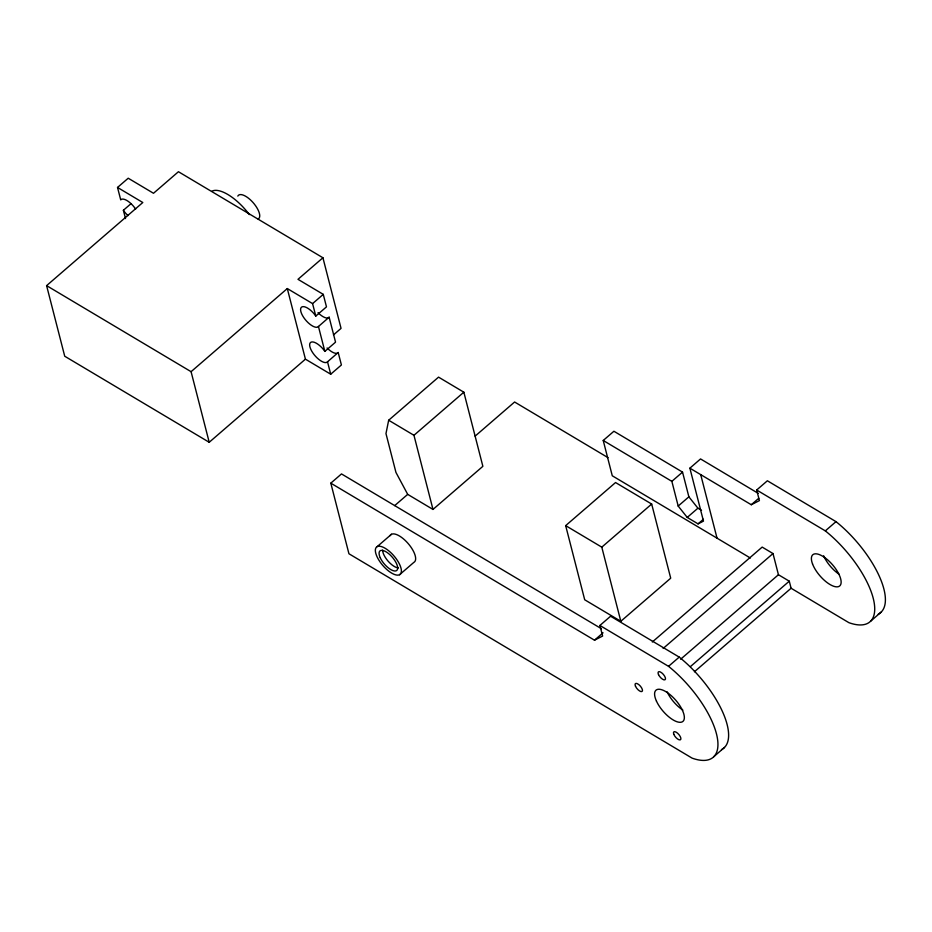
<?xml version="1.0" encoding="UTF-8"?>
<svg xmlns="http://www.w3.org/2000/svg" width="932" height="932" viewBox="0 0 932 932"><rect width="100%" height="100%" fill="white"/><g stroke="black" fill="none" stroke-linecap="round" stroke-linejoin="round"><path stroke-width="1.4" d="M388.667 420.239L385.976 433.59L395.949 472.419L407.703 494.368L432.984 509.431L482.869 466.326L463.845 392.197L438.553 377.134L388.667 420.239L413.959 435.291L432.984 509.431M305.428 359.158L209.211 442.281L191.083 371.682L287.301 288.559L305.428 359.158L330.709 374.21L341.403 364.983L338.2 352.506L326.946 362.303A12.885 5.242 49.2 0 1 314.166 354.696A12.885 5.242 49.2 0 1 310.962 342.219A12.885 5.242 49.2 0 1 323.742 349.826L324.849 351.387L335.543 342.161L329.136 317.195L317.882 327.004A12.885 5.242 49.2 0 1 305.102 319.396A12.885 5.242 49.2 0 1 301.898 306.919A12.885 5.242 49.2 0 1 314.678 314.527L315.785 316.088L326.48 306.861L323.276 294.372L297.984 279.32L322.926 257.768L178.443 171.721L153.5 193.274L128.22 178.222L117.525 187.449L120.729 199.914L121.463 199.285A12.885 5.242 49.2 0 1 135.618 209.094M329.136 317.195L328.565 317.765A12.885 5.242 49.2 0 1 318.022 312.674M338.2 352.506L337.629 353.065A12.885 5.242 49.2 0 1 327.085 347.986M125.517 218.566L123.385 210.271L130.864 203.805M209.211 442.281L64.727 356.234L46.6 285.635L142.806 202.512L117.525 187.449M315.785 316.088L312.581 303.611L323.276 294.372M333.47 334.926L341.054 328.367L322.926 257.768M721.473 749.619A69.329 28.181 49.2 0 0 722.3 711.209A69.329 28.181 49.2 0 0 679.218 657.107L610.588 616.227L599.905 625.465L668.535 666.333A69.329 28.181 49.2 0 1 716.44 733.74A69.329 28.181 49.2 0 1 692.092 758.124L348.941 553.759L330.813 483.16L341.496 473.922L601.443 628.727M413.959 435.291L463.845 392.197M394.69 505.61L407.703 494.368M475.134 436.118L514.604 402.007L608.025 457.647M377.192 546.618L391.452 534.292M399.56 574.729A18.034 7.34 49.2 0 0 388.586 550.684A18.034 7.34 49.2 0 0 376.982 556.602A18.034 7.34 49.2 0 0 399.56 574.729L413.808 562.415A18.034 7.34 49.2 0 0 407.808 543.135A18.034 7.34 49.2 0 0 390.089 535.655M750.33 558L612.277 475.786L603.225 440.475L613.908 431.248L682.539 472.116L688.876 496.826L697.917 508.185L701.528 510.34M565.666 525.636L615.551 482.543L651.678 504.049L670.714 578.19L620.817 621.283L584.702 599.777L565.666 525.636L601.792 547.154L620.817 621.283M758.24 493.354L700.549 458.94L689.878 468.179L703.474 521.116L698.068 523.877L687.234 517.423L678.193 506.064L671.856 481.343L682.539 472.116M601.792 547.154L651.678 504.049M678.193 506.064L688.876 496.826M687.234 517.423L697.917 508.185M698.068 523.877L703.404 519.264M689.878 468.179L751.285 504.736L759.405 500.601L756.691 490.011L767.374 480.772L836.004 521.64A69.329 28.193 49.2 0 1 879.086 575.755A69.329 28.193 49.2 0 1 878.259 614.165M330.813 483.16L594.5 640.191L603.051 632.805M751.285 504.736L758.73 498.305M652.318 641.997L762.166 547.096L773.001 553.55L778.441 574.729L789.276 581.184L791.093 588.243L848.889 622.669A69.329 28.193 49.2 0 0 873.226 598.286A69.329 28.193 49.2 0 0 825.321 530.879L756.691 490.011M663.153 648.451L773.001 553.55M668.535 666.333L679.218 657.107M825.321 530.879L836.004 521.64M680.675 659.192L778.441 574.729M690.414 666.601L789.276 581.184M694.422 671.762L791.093 588.243M713.796 756.691L724.479 747.452M870.581 621.236L881.276 611.998M594.5 640.191L602.62 636.055L599.905 625.465M603.225 440.475L671.856 481.343M287.301 288.559L312.581 303.611M46.6 285.635L191.083 371.682M123.385 210.271L124.236 211.506A12.885 5.242 49.2 0 0 128.01 215.583M700.713 474.621L717.034 538.16M318.441 326.433L324.849 351.387M327.505 361.733L330.709 374.21M682.841 710.067A20.62 8.388 49.2 0 1 667.149 691.882M398.418 567.926A12.885 5.242 49.2 0 1 388.236 561.32A12.885 5.242 49.2 0 1 382.633 550.113M839.021 574.205A20.62 8.388 49.2 0 1 823.643 555.775M211.948 191.177A36.08 14.667 49.2 0 1 249.345 214.593M237.823 196.104A15.46 6.291 49.2 0 1 253.015 202.512A15.46 6.291 49.2 0 1 258.152 219.043M658.516 674.605A5.149 2.097 49.2 0 0 664.97 679.789A5.149 2.097 49.2 0 0 661.837 672.916A5.149 2.097 49.2 0 0 658.516 674.605M812.553 564A20.62 8.388 49.2 0 0 838.159 586.717A20.62 8.388 49.2 0 0 828.082 560.249A20.62 8.388 49.2 0 0 812.553 564M656.454 701.12A20.62 8.388 49.2 0 0 682.259 721.846A20.62 8.388 49.2 0 0 669.712 694.363A20.62 8.388 49.2 0 0 656.454 701.12M380.244 557.767A12.885 5.242 49.2 0 0 396.368 570.71A12.885 5.242 49.2 0 0 388.528 553.538A12.885 5.242 49.2 0 0 380.244 557.767M635.519 686.325A5.149 2.097 49.2 0 0 641.973 691.509A5.149 2.097 49.2 0 0 638.828 684.636A5.149 2.097 49.2 0 0 635.519 686.325M673.766 734.241A5.149 2.097 49.2 0 0 680.174 739.88A5.149 2.097 49.2 0 0 677.599 733.228A5.149 2.097 49.2 0 0 673.766 734.241"/></g></svg>
